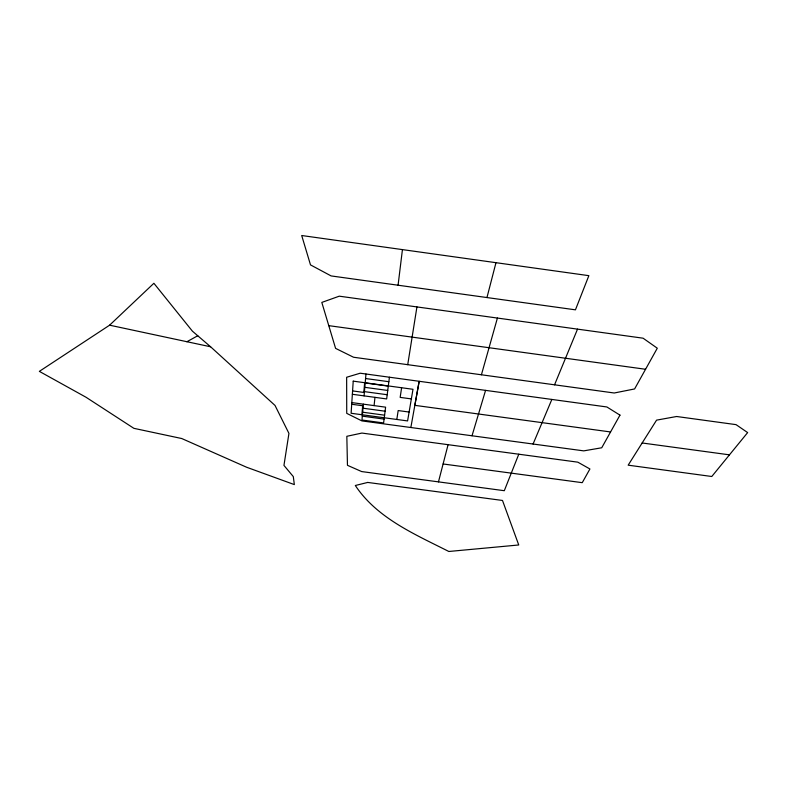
<?xml version="1.0" encoding="UTF-8"?>
<svg xmlns="http://www.w3.org/2000/svg" width="787" height="787" viewBox="0 0 787 787"><rect width="100%" height="100%" fill="white"/><g stroke="black" fill="none" stroke-linecap="round" stroke-linejoin="round"><path stroke-width="1.18" d="M361.892 414.739L362.669 405.748L351.7 404.252M364.647 382.698L363.81 392.438L352.586 390.913M363.348 404.154L361.971 420.032L383.603 422.953L385.61 407.174L351.819 402.59M364.066 395.871L365.965 374.022M374.091 405.62L374.966 397.346M398.074 285.228L402.432 249.607L301.706 235.52L310.501 264.894L331.111 275.922L575.445 309.832L588.863 275.666L402.432 249.607M389.427 377.229L386.663 398.94L352.36 394.277M396.825 419.461L398.173 410.558L409.102 412.044M401.616 387.735L400.16 397.386L411.355 398.911M407.725 364.676L416.933 306.91M410.853 427.508L419.166 381.292L414.828 405.344L610.564 431.955M438.467 481.88L448.088 444.685M486.966 297.535L495.977 262.691M481.418 374.779L497.414 318.056L643.087 338.194L657.293 348.208L634.607 388.945L614.224 392.998L353.57 357.249L335.587 348.375L321.814 302.424L339.266 296.178L497.414 318.056M485.569 390.382L472.013 435.782M518.79 454.207L504.3 490.704L361.666 471.57L347.46 465.314L346.831 436.303L361.922 433.066L577.815 462.166L589.916 468.983L582.252 482.677L443.13 463.976M554.55 384.813L577.53 329.123M533.074 444.025L551.854 399.432M642.153 442.983L628.164 465.176L711.782 476.499L747.65 432.584L736.042 424.636L676.623 416.5L656.574 420.14L642.153 442.983L729.47 454.847M109.609 325.179L153.888 283.281L192.422 331.179L210.601 346.782L275.027 405.453L288.937 433.401L283.95 465.412L293.305 476.597L294.338 484.595L246.587 467.232L181.758 438.536L133.888 428.335L86.019 397.248L39.35 371.366L109.609 325.179L210.601 346.782M186.863 341.755L197.763 335.744M365.571 378.527L388.857 381.705M365.188 382.964L388.296 386.112M364.814 387.332L387.745 390.45M364.44 391.631L387.204 394.73M362.994 408.207L385.099 411.207M362.65 412.211L384.597 415.182M362.305 416.146L384.095 419.097M328.779 325.651L645.566 369.27M353.225 381.144L351.11 413.273L407.587 420.927L412.998 389.29L353.225 381.144M619.969 415.133L601.73 447.773L583.757 450.872L361.912 420.907L346.733 413.362L346.644 377.258L360.19 373.215L606.875 406.968L619.969 415.133M367.736 482.431L355.321 485.5C377.081 518.279 415.034 534.353 448.826 551.48L518.741 544.978L502.49 500.463L367.736 482.431"/></g></svg>
